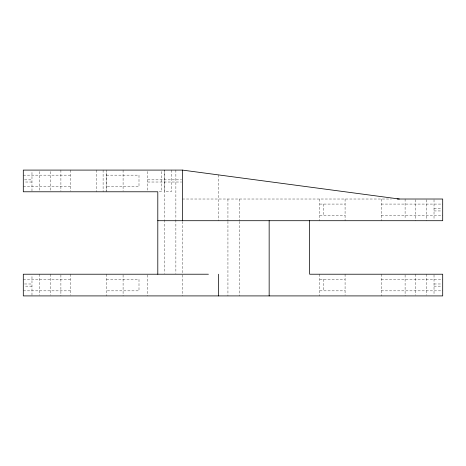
<?xml version="1.0" encoding="UTF-8"?>
<svg xmlns="http://www.w3.org/2000/svg" width="466" height="466" viewBox="0 0 466 466"><rect width="100%" height="100%" fill="white"/><g stroke="black" fill="none" stroke-linecap="round" stroke-linejoin="round"><path stroke-width="0.35" stroke-dasharray="2.33 1.75" d="M106.155 191.782L106.155 171.535M161.772 171.535L161.725 191.782L158.312 191.782M31.979 191.083L31.979 171.482M31.979 295.211L31.979 274.917M434.021 274.917L434.021 295.211M147.675 171.482L147.675 191.083M31.979 182.02L24.552 182.02M31.979 286.147L24.552 286.147M434.021 199.71L434.021 219.311M23.3 175.152L70.302 175.152M106.458 175.152L138.996 175.152L138.996 186.72L106.458 186.72M24.552 179.853L31.979 179.87M147.675 179.853L181.658 179.853M147.675 182.02L181.658 182.02M23.3 186.72L70.302 186.72M182.381 199.017L391.358 199.017M319.775 204.073L345.079 204.073M381.235 204.073L442.7 204.073M434.021 208.774L441.448 208.774M434.021 210.947L441.448 210.947M319.775 215.647L345.079 215.647M381.235 215.647L442.7 215.647M23.3 279.28L70.302 279.28M106.458 279.28L138.996 279.28L138.996 290.848L106.458 290.848M319.775 279.28L345.079 279.28M381.235 279.28L442.7 279.28M24.552 283.98L31.979 283.998M434.021 283.98L442.071 283.98M434.021 286.147L442.071 286.147M23.3 290.848L70.302 290.848M319.775 290.848L345.079 290.848M381.235 290.848L442.7 290.848M426.792 199.739L426.792 220.709M426.792 274.218L426.792 295.188M415.223 199.739L415.223 220.709M415.223 274.218L415.223 295.188M405.1 199.017L405.1 219.259M405.1 274.94L405.1 295.91M381.235 199.017L381.235 220.709M381.235 274.218L381.235 295.91M345.079 199.017L345.079 220.709M345.079 274.218L345.079 295.188M323.387 204.073L323.387 215.647M323.387 279.28L323.387 290.848M319.775 199.017L319.775 220.709M319.775 274.218L319.775 295.91M239.507 199.017L239.507 220.709M239.507 221.432L239.507 295.91M227.938 199.017L227.938 220.709M227.938 221.432L227.938 295.91M218.537 174.913L218.537 220.709M182.381 221.432L182.381 273.495M182.381 274.899L182.381 295.91M175.874 170.09L175.874 219.259M175.874 219.987L175.874 273.495M171.278 170.09L171.278 191.782L164.766 191.782L164.766 170.09M164.306 170.09L164.306 219.259M164.306 219.987L164.306 273.495M147.675 274.94L147.675 295.91M123.088 170.09L123.088 191.06M123.088 274.94L123.088 295.91M106.458 170.09L106.458 191.06M106.458 274.218L106.458 295.91M103.103 170.09L103.103 191.782M96.596 170.09L96.596 191.782M70.302 170.09L70.302 191.06M70.302 274.218L70.302 295.188M60.9 170.09L60.9 191.06M60.9 274.94L60.9 295.91M50.777 171.535L50.777 191.782M50.777 274.218L50.777 295.188M39.208 171.535L39.208 191.782M39.208 274.218L39.208 295.188"/><path stroke-width="0.7" d="M399.315 199.017L182.381 170.09L23.3 170.09L23.3 191.782L157.799 191.782L157.799 274.218M397.137 199.017L442.7 199.017L442.7 220.709L157.799 220.709M208.413 274.218L23.3 274.218L23.3 295.91L442.7 295.91L442.7 274.218L309.651 274.218L309.651 220.709M269.156 220.709L269.156 295.91M218.537 274.218L218.537 295.91M182.381 170.09L182.381 220.709"/></g></svg>
